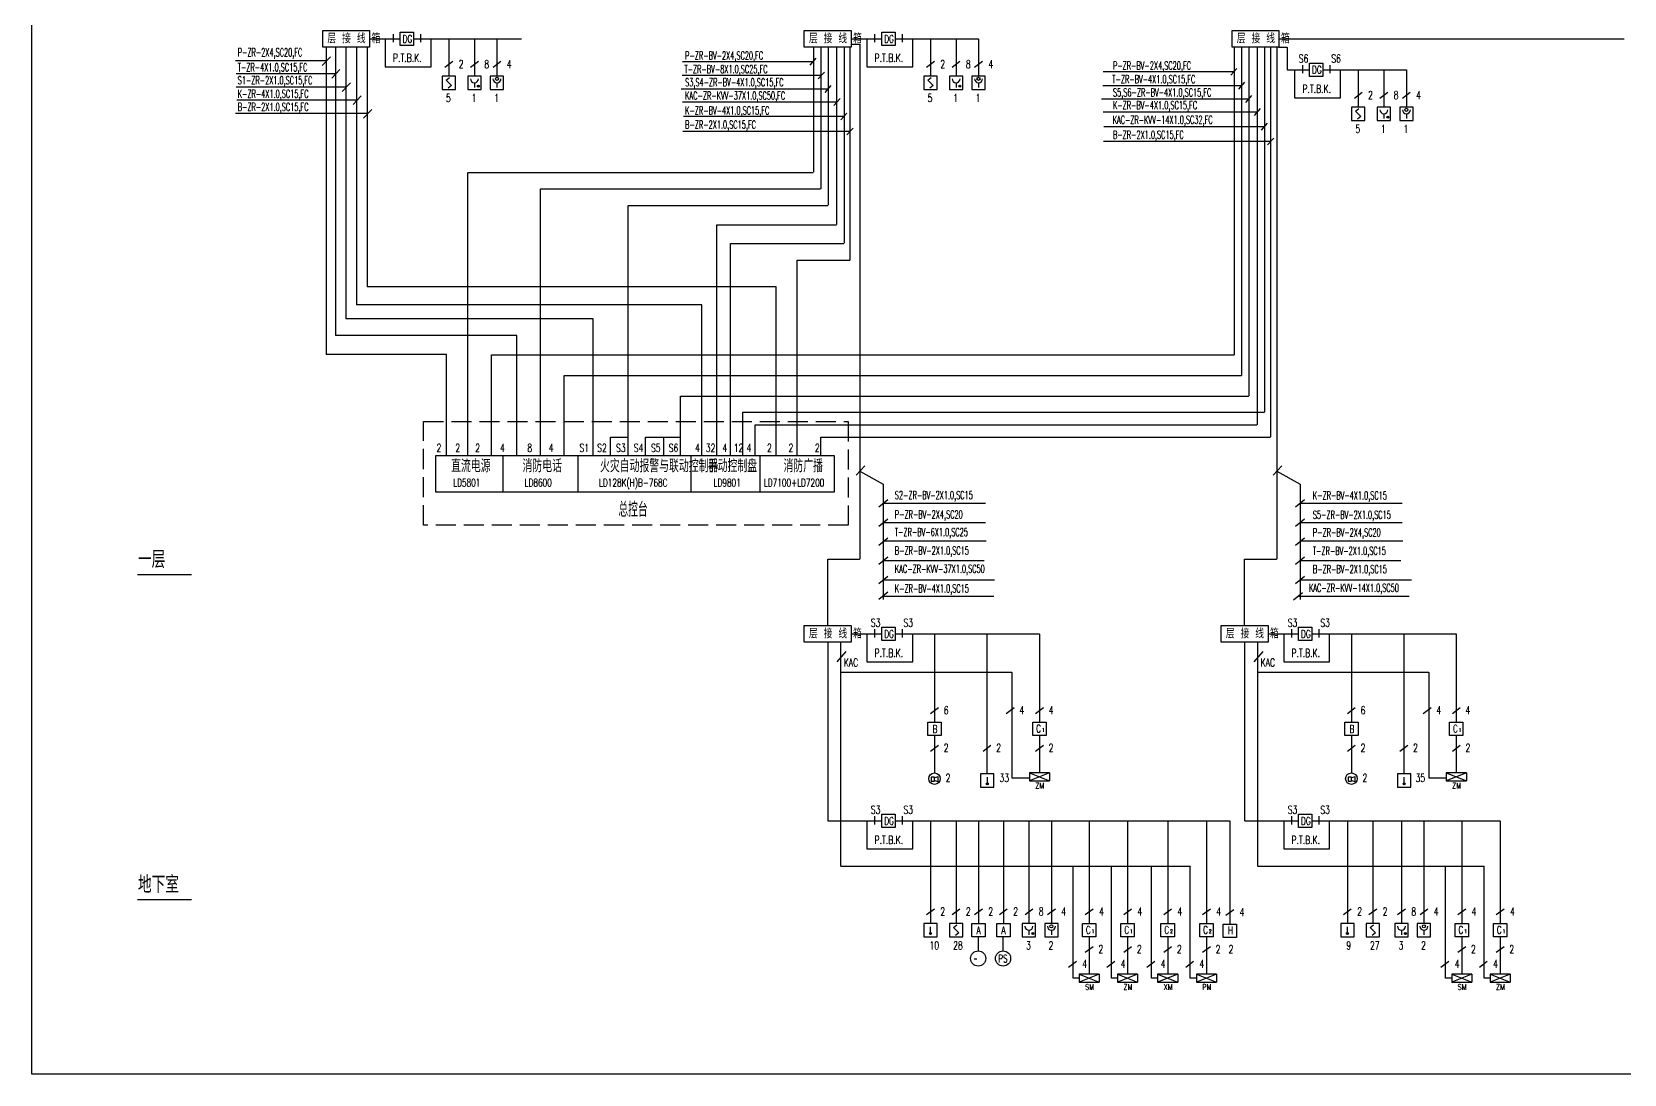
# Model space of a CAD drawing. Extents: x -170759 to 304867, y -311201 to 112352.
# Drawn here: x 39237 to 98913, y -194035 to -154997 of the extents above; entities that cross this region are included whole.
import ezdxf

# ---------------------------------------------------------------- set-up
doc = ezdxf.new("R2010")
doc.units = 0
doc.linetypes.add('DASH', pattern=[0.35, 0.25, -0.1])
doc.layers.get('0').update_dxf_attribs({"linetype": 'CONTINUOUS'})
for name, color, linetype in [('DL', 7, 'CONTINUOUS'), ('EQUIP', 3, 'CONTINUOUS'), ('WZ', 3, 'CONTINUOUS'), ('图层1', 1, 'CONTINUOUS')]:
    doc.layers.add(name, color=color, linetype=linetype)
doc.styles.add('HZFS', font='txt.shx', dxfattribs={"width": 0.8, "bigfont": 'msi_fsx.shx'})
doc.styles.add('HZS', font='txt', dxfattribs={"width": 0.7, "bigfont": 'HZS'})
doc.styles.add('HZST', font='txt.shx', dxfattribs={"bigfont": 'hztxt.shx'})

# ---------------------------------------------------------------- blocks, each defined once
blk = doc.blocks.new('A$C2BB70F8A')
at = {"layer": 'EQUIP', "color": 3}
blk.add_lwpolyline([(0, 630), (1758, 630), (1758, 0), (0, 0)], close=True, dxfattribs=at)
at = {"layer": 'EQUIP', "color": 3, "style": 'HZFS', "width": 0.7}
blk.add_text('层 接 线 箱', height=360, dxfattribs=at).set_placement((177, 146))
blk = doc.blocks.new('_LINKPT1')
blk.add_line((0, 0), (0, 0))
blk = doc.blocks.new('M_I14YDH')
for p, q in [((0.5, 0.5), (-0.5, 0.5)), ((-0.5, 0.5), (-0.5, -0.5)), ((-0.2, 0.2), (0.05, 0.4)), ((0, 0), (-0.2, 0.2)), ((0, 0), (0.2, -0.2)), ((0.5, -0.5), (0.5, 0.5)), ((-0.5, -0.5), (0.5, -0.5)), ((0.2, -0.2), (-0.05, -0.4))]:
    blk.add_line(p, q)
for p in [(-0.5, 0), (0, 0.5), (0.5, 0), (0, -0.5)]:
    blk.add_blockref('_LINKPT1', p)
at = {"width": 0.8, "flags": 9}
blk.add_attdef('A', (0, 0), '', height=0.00002, dxfattribs=at)
blk = doc.blocks.new('M_I17LNN')
for p, q in [((0.5, 0.5), (-0.5, 0.5)), ((-0.5, 0.5), (-0.5, -0.5)), ((0, 0), (0, -0.35)), ((0.5, -0.5), (0.5, 0.5)), ((-0.5, -0.5), (0.5, -0.5))]:
    blk.add_line(p, q)
blk.add_arc((0, 0.3), 0.3, 180, 0)
for p in [(-0.5, 0), (0, 0.5), (0.5, 0), (0, -0.5)]:
    blk.add_blockref('_LINKPT1', p)
at = {"width": 0.8, "flags": 9}
blk.add_attdef('A', (0, 0), '', height=0.00002, dxfattribs=at)
blk = doc.blocks.new('A$C42C709AE')
at = {"layer": 'EQUIP', "color": 3}
blk.add_circle((247, 395), 58.2, dxfattribs=at)
at = {"layer": 'EQUIP', "xscale": 500, "yscale": 500, "zscale": 500}
blk.add_blockref('M_I17LNN', (250, 250), dxfattribs=at)
blk = doc.blocks.new('A$C040471D3')
at = {"layer": 'EQUIP'}
blk.add_circle((396, 125), 37.5, dxfattribs=at)
for points in [[(363, 144), (428, 144), (358, 125), (433, 125)], [(363, 106), (428, 106), (358, 125), (433, 125)], [(377, 157), (414, 157), (363, 144), (428, 144)], [(377, 92), (414, 92), (363, 106), (428, 106)], [(396, 162), (396, 162), (377, 157), (414, 157)], [(396, 87), (396, 87), (377, 92), (414, 92)]]:
    blk.add_solid(points, dxfattribs=at)
at = {"layer": 'EQUIP', "xscale": 500, "yscale": 500, "zscale": 500}
blk.add_blockref('M_I17LNN', (250, 250), dxfattribs=at)
blk = doc.blocks.new('A$C4AB07BD7')
at = {"layer": 'EQUIP', "color": 3}
blk.add_lwpolyline([(500, 0), (0, 0), (0, 500), (500, 500)], close=True, dxfattribs=at)
at = {"layer": 'EQUIP', "color": 3, "style": 'HZFS', "width": 0.7}
blk.add_text('DG', height=288, dxfattribs=at).set_placement((94, 102))
blk = doc.blocks.new('A$C741E2387')
at = {"layer": 'EQUIP', "color": 3}
blk.add_lwpolyline([(500, 0), (0, 0), (0, 500), (500, 500)], close=True, dxfattribs=at)
at = {"layer": 'EQUIP', "color": 3, "style": 'HZFS', "width": 0.7}
blk.add_text('B', height=288, dxfattribs=at).set_placement((176, 106))
blk = doc.blocks.new('A$C07C70B92')
at = {"layer": 'EQUIP'}
for p, q in [((90, 278), (90, 128)), ((215, 278), (90, 278)), ((90, 128), (215, 128)), ((215, 253), (340, 303)), ((215, 128), (215, 278)), ((340, 103), (215, 153)), ((340, 303), (340, 103))]:
    blk.add_line(p, q, dxfattribs=at)
at = {"layer": 'EQUIP', "color": 3}
blk.add_circle((216, 216), 216, dxfattribs=at)
blk = doc.blocks.new('A$C1B1B46F6')
at = {"layer": '图层1', "color": 3}
for p, q in [((0, 500), (0, 0)), ((500, 500), (0, 500)), ((0, 0), (500, 0)), ((256, 160), (256, 381)), ((500, 0), (500, 500))]:
    blk.add_line(p, q, dxfattribs=at)
blk.add_circle((251, 125), 37.5, dxfattribs=at)
for points in [[(218, 144), (283, 144), (213, 125), (288, 125)], [(218, 106), (283, 106), (213, 125), (288, 125)], [(232, 157), (270, 157), (218, 144), (283, 144)], [(232, 92), (270, 92), (218, 106), (283, 106)], [(251, 162), (251, 162), (232, 157), (270, 157)], [(251, 87), (251, 87), (232, 92), (270, 92)]]:
    blk.add_solid(points, dxfattribs=at)
at = {"layer": '图层1', "color": 3, "xscale": 500, "yscale": 500, "zscale": 500}
for p in [(0, 250), (250, 500), (250, 0), (500, 250)]:
    blk.add_blockref('_LINKPT1', p, dxfattribs=at)
blk = doc.blocks.new('A$C784D13D5')
at = {"layer": 'EQUIP', "color": 3}
blk.add_lwpolyline([(500, 0), (0, 0), (0, 500), (500, 500)], close=True, dxfattribs=at)
at = {"layer": 'EQUIP', "color": 3, "style": 'HZFS', "width": 0.7}
for s, height, p in [('C', 288, (125, 118)), ('1', 144, (339, 135))]:
    blk.add_text(s, height=height, dxfattribs=at).set_placement(p)
blk = doc.blocks.new('M_I6TMG')
for p, q in [((0.75, 0.6), (-0.75, 0.6)), ((-0.75, 0.6), (0.75, 0)), ((0.75, 0.6), (-0.75, 0)), ((-0.75, 0.6), (-0.75, 0)), ((-0.75, 0), (0.75, 0)), ((0.75, 0.6), (0.75, 0))]:
    blk.add_line(p, q)
at = {"xscale": 0.002, "yscale": 0.002, "zscale": 0.002}
for p in [(-0.75, 0.3), (0, 0.6), (0, 0), (0.75, 0.3)]:
    blk.add_blockref('_LINKPT1', p, dxfattribs=at)
at = {"width": 0.8, "flags": 9}
blk.add_attdef('A', (0, 0), '', height=0.00002, dxfattribs=at)

msp = doc.modelspace()

# ---------------------------------------------------------------- linework, layer by layer
msp.add_lwpolyline([(39236.74525, -124480.28233), (137744.13716, -124480.28233), (137744.13716, -194034.70664), (39236.74525, -194034.70664)], close=True)
at = {"layer": 'EQUIP', "color": 3}
for points in [[(74966.78063, -188893.38384), (74466.78063, -188893.38384), (74466.78063, -188393.38384), (74966.78063, -188393.38384)], [(75897.71853, -188893.38384), (75397.71853, -188893.38384), (75397.71853, -188393.38384), (75897.71853, -188393.38384)], [(82054.77914, -188893.38384), (81554.77914, -188893.38384), (81554.77914, -188393.38384), (82054.77914, -188393.38384)], [(83508.40438, -188893.38384), (83008.40438, -188893.38384), (83008.40438, -188393.38384), (83508.40438, -188393.38384)], [(84382.78653, -188915.22644), (83882.78653, -188915.22644), (83882.78653, -188415.22644), (84382.78653, -188415.22644)]]:
    msp.add_lwpolyline(points, close=True, dxfattribs=at)
for centre in [(74703.9582, -189701.85729), (75635.21807, -189701.85729)]:
    msp.add_circle(centre, 284.14105, dxfattribs=at)
at = {"layer": '图层1', "color": 0}
for p, q in [((52785.78375, -155388.15348), (52785.78375, -155082.81263)), ((53814.56543, -155388.15348), (53814.56543, -155082.81263)), ((70833.57383, -155388.15348), (70833.57383, -155082.81263)), ((71862.35552, -155388.15348), (71862.35552, -155082.81263)), ((50274.08188, -156082.59809), (46871.87382, -156082.59809)), ((50120.43377, -156258.05953), (50427.72998, -155929.06946)), ((54719.91808, -156320.65777), (55015.0488, -156099.48084)), ((55677.68163, -156320.65777), (55972.81236, -156099.48084)), ((56521.42518, -156320.65777), (56816.5559, -156099.48084)), ((68514.13835, -156119.06331), (63619.41244, -156119.06331)), ((68406.83014, -156244.26953), (68636.5712, -155986.01189)), ((72767.70817, -156320.65777), (73062.83889, -156099.48084)), ((73725.47172, -156320.65777), (74020.60244, -156099.48084)), ((74569.21527, -156320.65777), (74864.34599, -156099.48084)), ((86867.28651, -156547.67465), (86867.28651, -156242.33381)), ((87896.06819, -156547.67465), (87896.06819, -156242.33381)), ((50625.27786, -156565.11679), (46893.82349, -156565.11679)), ((50475.1381, -156735.76787), (50782.43432, -156406.7778)), ((50868.39725, -157228.88609), (51175.69347, -156899.89603)), ((68815.67307, -156635.57836), (63610.9889, -156635.57836)), ((68708.36485, -156760.78458), (68938.10592, -156502.52693)), ((84277.15974, -156497.18504), (79382.43383, -156497.18504)), ((84169.85153, -156622.39127), (84399.59259, -156364.13362)), ((84471.38624, -157138.90631), (84701.1273, -156880.64867)), ((50998.42308, -157069.56829), (46893.82349, -157069.56829)), ((51277.07833, -157722.00431), (51584.37455, -157393.01425)), ((69074.13176, -157137.7461), (63567.91245, -157137.7461)), ((68966.82355, -157262.95232), (69196.56461, -157004.69468)), ((69297.0759, -157750.77227), (69526.81696, -157492.51462)), ((84837.15315, -157515.86783), (79330.93384, -157515.86783)), ((84578.69446, -157013.70009), (79374.01029, -157013.70009)), ((84729.84494, -157641.07406), (84959.586, -157382.81641)), ((88801.42084, -157480.17895), (89096.55156, -157259.00201)), ((89759.18439, -157480.17895), (90054.31512, -157259.00201)), ((90602.92794, -157480.17895), (90898.05867, -157259.00201)), ((51810.56339, -158056.53823), (46871.87382, -158056.53823)), ((51415.46807, -157552.08698), (46915.77316, -157552.08698)), ((51670.33791, -158230.53242), (51977.63413, -157901.54236)), ((69404.38411, -157625.56605), (63625.34772, -157625.56605)), ((69555.53459, -158295.98267), (69785.27565, -158037.72502)), ((85167.4055, -158003.68778), (79388.36911, -158003.68778)), ((85060.09728, -158128.894), (85289.83834, -157870.63636)), ((69892.58387, -158730.33464), (63639.70653, -158730.33464)), ((69662.8428, -158170.77644), (63654.06535, -158170.77644)), ((69785.27565, -158855.54086), (70015.01671, -158597.28321)), ((85425.86419, -158548.89818), (79417.08674, -158548.89818)), ((85318.55598, -158674.1044), (85548.29704, -158415.84675)), ((85655.60525, -159108.45637), (79402.72792, -159108.45637)), ((85548.29704, -159233.6626), (85778.0381, -158975.40495)), ((70133.59791, -171602.70542), (70454.99355, -171250.97422)), ((85756.78312, -171602.70542), (86078.17876, -171250.97422)), ((70271.29381, -171454.25799), (71148.27198, -171942.66598)), ((85894.47902, -171454.25799), (86771.45718, -171942.66598)), ((71148.27198, -171942.66598), (71148.27198, -176251.12278)), ((86771.45718, -171942.66598), (86771.45718, -176251.12278)), ((70975.34859, -172782.17847), (71312.0486, -172506.91062)), ((71148.27198, -172648.57147), (74972.87039, -172648.57147)), ((86598.53379, -172782.17847), (86935.23381, -172506.91062)), ((86771.45718, -172648.57147), (90596.0556, -172648.57147)), ((70975.34859, -173516.22596), (71312.0486, -173240.95812)), ((71148.27198, -173378.81816), (74972.87039, -173378.81816)), ((86598.53379, -173516.22596), (86935.23381, -173240.95812)), ((86771.45718, -173378.81816), (90596.0556, -173378.81816)), ((70975.34859, -174219.68812), (71312.0486, -173944.42027)), ((71148.27198, -174060.38196), (74997.2308, -174060.38196)), ((86598.53379, -174219.68812), (86935.23381, -173944.42027)), ((86771.45718, -174060.38196), (90620.41601, -174060.38196)), ((70975.34859, -174938.44294), (71312.0486, -174663.1751)), ((71148.27198, -174790.6289), (74924.14914, -174790.6289)), ((86598.53379, -174938.44294), (86935.23381, -174663.1751)), ((86771.45718, -174790.6289), (90547.33435, -174790.6289)), ((70975.34859, -175657.19777), (71312.0486, -175381.92993)), ((86598.53379, -175657.19777), (86935.23381, -175381.92993)), ((70975.34859, -176242.47668), (71312.0486, -175967.20884)), ((71148.27198, -175520.87584), (75313.91741, -175520.87584)), ((86521.91482, -176269.67233), (86858.61484, -175994.40449)), ((86771.45718, -175520.87584), (90937.10261, -175520.87584)), ((71172.63239, -176129.41504), (75289.557, -176129.41504)), ((86694.83821, -176133.3504), (90860.48364, -176133.3504)), ((70833.57383, -177678.26483), (70833.57383, -177372.92398)), ((71862.35552, -177678.26483), (71862.35552, -177372.92398)), ((86456.75904, -177678.26483), (86456.75904, -177372.92398)), ((87485.54072, -177678.26483), (87485.54072, -177372.92398)), ((69421.53871, -178588.30358), (69754.51613, -178203.05032)), ((85044.72391, -178588.30358), (85377.70134, -178203.05032)), ((72919.61202, -180522.36983), (73214.74274, -180301.19289)), ((75756.50174, -180522.36983), (76051.63246, -180301.19289)), ((76852.31215, -180522.36983), (77147.44287, -180301.19289)), ((88542.79723, -180522.36983), (88837.92795, -180301.19289)), ((91379.68695, -180522.36983), (91674.81767, -180301.19289)), ((92475.49736, -180522.36983), (92770.62808, -180301.19289)), ((72919.61202, -181931.81056), (73214.74274, -181710.63363)), ((74885.96187, -181931.81056), (75181.0926, -181710.63363)), ((76852.31215, -181931.81056), (77147.44287, -181710.63363)), ((88542.79723, -181931.81056), (88837.92795, -181710.63363)), ((90509.14708, -181931.81056), (90804.2778, -181710.63363)), ((92475.49736, -181931.81056), (92770.62808, -181710.63363)), ((70833.57383, -184681.99969), (70833.57383, -184376.65885)), ((71862.35552, -184681.99969), (71862.35552, -184376.65885)), ((86456.75904, -184681.99969), (86456.75904, -184376.65885)), ((87485.54072, -184681.99969), (87485.54072, -184376.65885)), ((72767.70817, -188061.61916), (73062.83889, -187840.44222)), ((73725.47172, -188061.61916), (74020.60244, -187840.44222)), ((74569.21527, -188061.61916), (74864.34599, -187840.44222)), ((75500.15317, -188061.61916), (75795.28389, -187840.44222)), ((76457.91672, -188061.61916), (76753.04745, -187840.44222)), ((77301.66027, -188061.61916), (77596.791, -187840.44222)), ((78718.16014, -188061.61916), (79013.29086, -187840.44222)), ((80157.33293, -188061.61916), (80452.46365, -187840.44222)), ((81657.21378, -188061.61916), (81952.3445, -187840.44222)), ((83110.83902, -188061.61916), (83405.96974, -187840.44222)), ((83985.22117, -188083.46176), (84280.35189, -187862.28482)), ((88390.89337, -188061.61916), (88686.0241, -187840.44222)), ((89348.65693, -188061.61916), (89643.78765, -187840.44222)), ((90419.10983, -188061.61916), (90714.24056, -187840.44222)), ((91262.85338, -188061.61916), (91557.9841, -187840.44222)), ((92679.35325, -188061.61916), (92974.48397, -187840.44222)), ((94118.52604, -188061.61916), (94413.65676, -187840.44222)), ((78718.16014, -189471.05989), (79013.29086, -189249.88295)), ((80157.33293, -189471.05989), (80452.46365, -189249.88295)), ((81657.21378, -189471.05989), (81952.3445, -189249.88295)), ((83110.83902, -189471.05989), (83405.96974, -189249.88295)), ((92679.35325, -189471.05989), (92974.48397, -189249.88295)), ((94118.52604, -189471.05989), (94413.65676, -189249.88295)), ((78087.13846, -190024.86436), (78382.26919, -189803.68742)), ((79526.31125, -190024.86436), (79821.44198, -189803.68742)), ((81026.1921, -190024.86436), (81321.32283, -189803.68742)), ((82479.81734, -190024.86436), (82774.94807, -189803.68742)), ((92048.33157, -190024.86436), (92343.4623, -189803.68742)), ((93487.50436, -190024.86436), (93782.63509, -189803.68742))]:
    msp.add_line(p, q, dxfattribs=at)
at = {"layer": '图层1', "color": 1}
for p, q in [((50273.30328, -155572.2412), (50273.30328, -158403.49873)), ((50620.63058, -155572.2412), (50620.63058, -166353.34065)), ((51004.51851, -155572.2412), (51004.51851, -165732.21851)), ((51406.68718, -155572.2412), (51406.68718, -165206.65369)), ((51808.85542, -155572.2412), (51808.85542, -164537.75313)), ((51893.68022, -155254.19639), (53028.69582, -155254.19639)), ((52482.44779, -155254.19639), (52482.44779, -156304.17747)), ((53541.33357, -155254.19639), (57593.95109, -155254.19639)), ((54203.87473, -156304.17747), (54203.87473, -155254.19639)), ((54867.48344, -155254.19639), (54867.48344, -156652.42245)), ((55825.247, -155254.19639), (55825.247, -156652.42245)), ((56668.99054, -155254.19639), (56668.99054, -156652.42245)), ((68529.05641, -155572.2412), (68529.05641, -160256.4994)), ((68806.33975, -155572.2412), (68806.33975, -160871.83014)), ((69084.34632, -155572.2412), (69084.34632, -161487.16063)), ((69398.91267, -155572.2412), (69398.91267, -162213.76784)), ((69676.30377, -155572.2412), (69676.30377, -162912.86643)), ((69898.23803, -155572.2412), (69898.23803, -163542.05482)), ((69940.57976, -155452.57164), (70270.42279, -155452.57164)), ((69941.4703, -155254.19639), (71076.4859, -155254.19639)), ((70270.42279, -155452.57164), (70270.42279, -174732.07362)), ((70530.23787, -155254.19639), (70530.23787, -156304.17747)), ((71589.12366, -155254.19639), (74706.78063, -155254.19639)), ((72251.66482, -156304.17747), (72251.66482, -155254.19639)), ((72915.27353, -155254.19639), (72915.27353, -156652.42245)), ((73873.03708, -155254.19639), (73873.03708, -156652.42245)), ((74706.78063, -155254.19639), (74716.78063, -155264.19639)), ((74716.78063, -155264.19639), (74716.78063, -156652.42245)), ((84292.0778, -155572.2412), (84292.0778, -167088.18137)), ((84569.36114, -155572.2412), (84569.36114, -167861.39761)), ((84847.36771, -155572.2412), (84847.36771, -168634.6141)), ((85161.93405, -155572.2412), (85161.93405, -169705.2213)), ((85439.32516, -155572.2412), (85439.32516, -169229.39577)), ((85661.25942, -155572.2412), (85661.25942, -170168.42994)), ((85893.608, -155568.74792), (85893.608, -174732.07362)), ((85975.18298, -155254.19639), (98909.93886, -155254.19639)), ((85975.18298, -155569.23455), (86281.80374, -155569.23455)), ((86281.80374, -155569.23455), (86281.80374, -156403.71757)), ((52482.44779, -156304.17747), (54203.87473, -156304.17747)), ((70530.23787, -156304.17747), (72251.66482, -156304.17747)), ((86291.80374, -156413.71757), (86281.80374, -156403.71757)), ((86291.80374, -156413.71757), (87110.19858, -156413.71757)), ((86563.95055, -156413.71757), (86563.95055, -157463.69865)), ((87622.83633, -156413.71757), (90740.4933, -156413.71757)), ((88285.37749, -157463.69865), (88285.37749, -156413.71757)), ((88948.9862, -156413.71757), (88948.9862, -157811.94363)), ((89906.74976, -156413.71757), (89906.74976, -157811.94363)), ((90740.4933, -156413.71757), (90750.4933, -156423.71757)), ((90750.4933, -156423.71757), (90750.4933, -157811.94363)), ((86563.95055, -157463.69865), (88285.37749, -157463.69865)), ((50273.30328, -158403.49873), (50273.30328, -167070.01988)), ((55580.65222, -160276.4994), (55590.65222, -160266.4994)), ((55580.65222, -170178.42994), (55580.65222, -160276.4994)), ((55590.65222, -160266.4994), (68519.05641, -160266.4994)), ((58301.76163, -160891.83014), (58311.76163, -160881.83014)), ((58301.76163, -170178.42994), (58301.76163, -160891.83014)), ((58311.76163, -160881.83014), (68796.33975, -160881.83014)), ((61587.24893, -161507.16063), (61597.24893, -161497.16063)), ((61587.24893, -170178.42994), (61587.24893, -161507.16063)), ((61597.24893, -161497.16063), (69074.34632, -161497.16063)), ((64913.04843, -170178.42994), (64913.04843, -162223.76784)), ((64913.04843, -162223.76784), (69388.91267, -162223.76784)), ((65416.95803, -170178.42994), (65416.95803, -162922.86643)), ((65416.95803, -162922.86643), (69666.30377, -162922.86643)), ((67916.34742, -170178.42994), (67916.34742, -163552.05482)), ((67916.34742, -163552.05482), (69888.23803, -163552.05482)), ((69888.23803, -163552.05482), (69898.23803, -163542.05482)), ((51808.85542, -164537.75313), (51818.85542, -164547.75313)), ((67130.24823, -164547.75313), (51818.85542, -164547.75313)), ((67130.24823, -170178.42994), (67130.24823, -164547.75313)), ((51416.68718, -165216.65369), (51406.68718, -165206.65369)), ((64348.67053, -165216.65369), (51416.68718, -165216.65369)), ((64348.67053, -170178.42994), (64348.67053, -165216.65369)), ((51004.51851, -165732.21851), (51014.51851, -165742.21851)), ((60277.08532, -165742.21851), (51014.51851, -165742.21851)), ((60277.08532, -170178.42994), (60277.08532, -165742.21851)), ((50620.63058, -166353.34065), (50630.63058, -166363.34065)), ((57414.88154, -166363.34065), (50630.63058, -166363.34065)), ((57414.88154, -170178.42994), (57414.88154, -166363.34065)), ((50273.30328, -167070.01988), (50283.30328, -167080.01988)), ((54774.39779, -167080.01988), (50283.30328, -167080.01988)), ((54774.39779, -170178.42994), (54774.39779, -167080.01988)), ((84282.0778, -167098.18137), (84292.0778, -167088.18137)), ((56467.53231, -170178.42994), (56467.53231, -167098.18137)), ((56467.53231, -167098.18137), (84282.0778, -167098.18137)), ((59188.64172, -170178.42994), (59188.64172, -167871.39761)), ((59188.64172, -167871.39761), (84559.36114, -167871.39761)), ((84559.36114, -167871.39761), (84569.36114, -167861.39761)), ((63542.4161, -170178.42994), (63542.4161, -168644.6141)), ((63542.4161, -168644.6141), (84837.36771, -168644.6141)), ((84837.36771, -168644.6141), (84847.36771, -168634.6141)), ((65880.55417, -170178.42994), (65880.55417, -169239.39577)), ((65880.55417, -169239.39577), (85429.32516, -169239.39577)), ((85429.32516, -169239.39577), (85439.32516, -169229.39577)), ((66344.14989, -170178.42994), (66344.14989, -169715.2213)), ((66344.14989, -169715.2213), (85151.93405, -169715.2213)), ((85151.93405, -169715.2213), (85161.93405, -169705.2213)), ((54774.39779, -170863.21344), (54774.39779, -170178.42994)), ((55580.65222, -170863.21344), (55580.65222, -170178.42994)), ((56467.53231, -170863.21344), (56467.53231, -170178.42994)), ((57414.88154, -170863.21344), (57414.88154, -170178.42994)), ((58301.76163, -170863.21344), (58301.76163, -170178.42994)), ((59188.64172, -170863.21344), (59188.64172, -170178.42994)), ((60277.08532, -170863.21344), (60277.08532, -170178.42994)), ((60922.08844, -170863.21344), (60922.08844, -170178.42994)), ((60922.08844, -170178.42994), (61587.24893, -170178.42994)), ((61587.24893, -170863.21344), (61587.24893, -170178.42994)), ((62232.25248, -170863.21344), (62232.25248, -170178.42994)), ((62232.25248, -170178.42994), (63542.4161, -170178.42994)), ((62917.56822, -170863.21344), (62917.56822, -170178.42994)), ((63542.4161, -170863.21344), (63542.4161, -170178.42994)), ((64348.67053, -170863.21344), (64348.67053, -170178.42994)), ((64913.04843, -170863.21344), (64913.04843, -170178.42994)), ((65416.95803, -170863.21344), (65416.95803, -170178.42994)), ((65880.55417, -170863.21344), (65880.55417, -170178.42994)), ((66344.14989, -170863.21344), (66344.14989, -170178.42994)), ((67130.24823, -170863.21344), (67130.24823, -170178.42994)), ((67916.34742, -170863.21344), (67916.34742, -170178.42994)), ((68803.22751, -170863.21344), (68803.22751, -170178.42994)), ((68803.22751, -170178.42994), (85651.25942, -170178.42994)), ((85661.25942, -170168.42994), (85651.25942, -170178.42994)), ((56904.41657, -172237.00547), (56904.41657, -170869.32136)), ((59713.00263, -172237.00547), (59713.00263, -170869.32136)), ((63946.99002, -172237.00547), (63946.99002, -170869.32136)), ((66531.17835, -172237.00547), (66531.17835, -170869.32136)), ((69062.70955, -174752.07362), (69072.70955, -174742.07362)), ((69062.70955, -177229.26959), (69062.70955, -174752.07362)), ((69072.70955, -174742.07362), (70260.42279, -174742.07362)), ((70260.42279, -174742.07362), (70270.42279, -174732.07362)), ((84685.89476, -174752.07362), (84695.89476, -174742.07362)), ((84685.89476, -177229.26959), (84685.89476, -174752.07362)), ((84695.89476, -174742.07362), (85883.608, -174742.07362)), ((85883.608, -174742.07362), (85893.608, -174732.07362)), ((43192.4045, -175319.07132), (45217.31717, -175319.07132)), ((69941.4703, -177544.30775), (71076.4859, -177544.30775)), ((70530.23787, -177544.30775), (70530.23787, -178594.28882)), ((71589.12366, -177544.30775), (76989.87751, -177544.30775)), ((72251.66482, -178594.28882), (72251.66482, -177544.30775)), ((73067.17738, -177544.30775), (73067.17738, -180854.13451)), ((75043.78235, -182788.68174), (75043.78235, -177544.30775)), ((76989.87751, -177544.30775), (76999.87751, -177554.30775)), ((76999.87751, -177554.30775), (76999.87751, -180854.13451)), ((85564.65551, -177544.30775), (86699.67111, -177544.30775)), ((86153.42308, -177544.30775), (86153.42308, -178594.28882)), ((87212.30886, -177544.30775), (92613.06272, -177544.30775)), ((87874.85002, -178594.28882), (87874.85002, -177544.30775)), ((88690.36259, -177544.30775), (88690.36259, -180854.13451)), ((90666.96756, -182788.68174), (90666.96756, -177544.30775)), ((92613.06272, -177544.30775), (92623.06272, -177554.30775)), ((92623.06272, -177554.30775), (92623.06272, -180854.13451)), ((69062.70955, -177859.3459), (69062.70955, -184538.04261)), ((69548.47955, -177867.51801), (69548.47955, -186236.28418)), ((84685.89476, -177859.3459), (84685.89476, -184538.04261)), ((85171.66476, -177867.51801), (85171.66476, -186236.28418)), ((69548.47955, -178979.26473), (75953.3821, -178979.26473)), ((70530.23787, -178594.28882), (72251.66482, -178594.28882)), ((75953.3821, -178979.26473), (75963.3821, -178989.26473)), ((75963.3821, -178989.26473), (75963.3821, -182931.67237)), ((85171.66476, -178979.26473), (91576.56731, -178979.26473)), ((86153.42308, -178594.28882), (87874.85002, -178594.28882)), ((91576.56731, -178979.26473), (91586.56731, -178989.26473)), ((91586.56731, -178989.26473), (91586.56731, -182931.67237)), ((73067.17738, -181354.13451), (73067.17738, -182752.36057)), ((76999.87751, -181354.13451), (76999.87751, -182752.36057)), ((88690.36259, -181354.13451), (88690.36259, -182752.36057)), ((92623.06272, -181354.13451), (92623.06272, -182752.36057)), ((73067.17738, -181821.22209), (73067.17738, -182763.58908)), ((76999.87751, -181821.22209), (76999.87751, -182763.58908)), ((88690.36259, -181821.22209), (88690.36259, -182763.58908)), ((92623.06272, -181821.22209), (92623.06272, -182763.58908)), ((75963.3821, -182931.67237), (76620.86869, -182931.67237)), ((91586.56731, -182931.67237), (92244.0539, -182931.67237)), ((69062.70955, -184538.04261), (69072.70955, -184548.04261)), ((69072.70955, -184548.04261), (71076.4859, -184548.04261)), ((70530.23787, -184548.04261), (70530.23787, -185598.02369)), ((71589.12366, -184548.04261), (84122.78653, -184548.04261)), ((72251.66482, -185598.02369), (72251.66482, -184548.04261)), ((72915.27353, -184548.04261), (72915.27353, -188393.38384)), ((73873.03708, -184548.04261), (73873.03708, -188393.38384)), ((74716.78063, -184548.04261), (74716.78063, -188393.38384)), ((75647.71853, -184548.04261), (75647.71853, -188393.38384)), ((76605.48209, -184548.04261), (76605.48209, -188393.38384)), ((77449.22563, -184548.04261), (77449.22563, -188393.38384)), ((78865.7255, -184548.04261), (78865.7255, -188393.38384)), ((80304.89829, -184548.04261), (80304.89829, -188393.38384)), ((81804.77914, -184548.04261), (81804.77914, -188393.38384)), ((81920.43536, -184548.04261), (81930.43536, -184558.04261)), ((83258.40438, -184548.04261), (83258.40438, -188393.38384)), ((84122.78653, -184548.04261), (84132.78653, -184558.04261)), ((84132.78653, -184558.04261), (84132.78653, -188415.22644)), ((84685.89476, -184538.04261), (84695.89476, -184548.04261)), ((84695.89476, -184548.04261), (86699.67111, -184548.04261)), ((86153.42308, -184548.04261), (86153.42308, -185598.02369)), ((87212.30886, -184548.04261), (94256.0914, -184548.04261)), ((87874.85002, -185598.02369), (87874.85002, -184548.04261)), ((88538.45873, -184548.04261), (88538.45873, -188393.38384)), ((89496.22229, -184548.04261), (89496.22229, -188393.38384)), ((90566.67519, -184548.04261), (90566.67519, -188393.38384)), ((91410.41874, -184548.04261), (91410.41874, -188393.38384)), ((92826.91861, -184548.04261), (92826.91861, -188393.38384)), ((94256.0914, -184548.04261), (94266.0914, -184558.04261)), ((94266.0914, -184558.04261), (94266.0914, -188393.38384)), ((70530.23787, -185598.02369), (72251.66482, -185598.02369)), ((86153.42308, -185598.02369), (87874.85002, -185598.02369)), ((69548.47955, -186236.28418), (69558.47955, -186246.28418)), ((69558.47955, -186246.28418), (82643.21817, -186246.28418)), ((78260.53929, -190441.60989), (78260.53929, -186256.28418)), ((79699.71207, -190441.60989), (79699.71207, -186256.28418)), ((81199.59292, -190441.60989), (81199.59292, -186256.28418)), ((82643.21817, -186246.28418), (82653.21817, -186256.28418)), ((82653.21817, -190441.60989), (82653.21817, -186256.28418)), ((85171.66476, -186236.28418), (85181.66476, -186246.28418)), ((85181.66476, -186246.28418), (93650.90518, -186246.28418)), ((92221.73239, -190441.60989), (92221.73239, -186256.28418)), ((93650.90518, -186246.28418), (93660.90518, -186256.28418)), ((93660.90518, -190441.60989), (93660.90518, -186256.28418)), ((43192.4045, -187493.55007), (45217.31717, -187493.55007)), ((74713.27107, -189413.39121), (74713.27107, -188892.29081)), ((75644.53094, -189413.39121), (75644.53094, -188892.29081)), ((78865.7255, -188893.38384), (78865.7255, -190291.60989)), ((80304.89829, -188893.38384), (80304.89829, -190291.60989)), ((81804.77914, -188893.38384), (81804.77914, -190291.60989)), ((83258.40438, -188893.38384), (83258.40438, -190291.60989)), ((92826.91861, -188893.38384), (92826.91861, -190291.60989)), ((94266.0914, -188893.38384), (94266.0914, -190291.60989)), ((78865.7255, -189360.47142), (78865.7255, -190302.8384)), ((80304.89829, -189360.47142), (80304.89829, -190302.8384)), ((81804.77914, -189360.47142), (81804.77914, -190302.8384)), ((83258.40438, -189360.47142), (83258.40438, -190302.8384)), ((92826.91861, -189360.47142), (92826.91861, -190302.8384)), ((94266.0914, -189360.47142), (94266.0914, -190302.8384)), ((78490.7255, -190441.60989), (78260.53929, -190441.60989)), ((79929.89829, -190441.60989), (79699.71207, -190441.60989)), ((81429.77914, -190441.60989), (81199.59292, -190441.60989)), ((82883.40438, -190441.60989), (82653.21817, -190441.60989)), ((92451.91861, -190441.60989), (92221.73239, -190441.60989)), ((93891.0914, -190441.60989), (93660.90518, -190441.60989))]:
    msp.add_line(p, q, dxfattribs=at)
at = {"layer": '图层1', "color": 3}
msp.add_line((74554.95651, -189720.46804), (74648.08267, -189720.46804), dxfattribs=at)
at = {"layer": '图层1', "color": 3, "linetype": 'DASH', "ltscale": 3000}
msp.add_lwpolyline([(69829.41439, -173470.17457), (53917.70592, -173470.17457), (53917.70592, -169585.41293), (69829.41439, -169585.41293)], close=True, dxfattribs=at)
at = {"layer": '图层1', "color": 1}
msp.add_lwpolyline([(54372.73591, -170869.32136), (69302.23256, -170869.32136), (69302.23256, -172237.00547), (54372.73591, -172237.00547)], close=True, dxfattribs=at)
at = {"layer": '图层1', "color": 3}
msp.add_lwpolyline([(74648.08267, -189720.46804, 0, 0, 0), (74731.89596, -189720.46804, 100, 0, 0), (74918.14827, -189720.46804, 0, 0, 0)], format="xyseb", dxfattribs=at)

# ---------------------------------------------------------------- block references
at = {"layer": 'EQUIP'}
for name, p in [('A$C2BB70F8A', (50136.15871, -155569.23454)), ('A$C4AB07BD7', (53039.09107, -155504.19639)), ('A$C2BB70F8A', (68183.9488, -155569.23454)), ('A$C4AB07BD7', (71086.88116, -155504.19639)), ('A$C2BB70F8A', (84217.66147, -155569.23454)), ('A$C4AB07BD7', (87120.59383, -156663.71757)), ('A$C040471D3', (55575.24699, -157152.42245)), ('A$C42C709AE', (56418.99053, -157152.42245)), ('A$C040471D3', (73623.03708, -157152.42245)), ('A$C42C709AE', (74466.78062, -157152.42245)), ('A$C040471D3', (89656.74975, -158311.94363)), ('A$C42C709AE', (90500.4933, -158311.94363)), ('A$C2BB70F8A', (68183.9488, -177859.3459)), ('A$C2BB70F8A', (83807.134, -177859.3459)), ('A$C4AB07BD7', (71086.88116, -177794.30775)), ('A$C4AB07BD7', (86710.06636, -177794.30775)), ('A$C741E2387', (72817.17739, -181354.1345)), ('A$C784D13D5', (76749.87734, -181354.13421)), ('A$C741E2387', (88440.36259, -181354.1345)), ('A$C784D13D5', (92373.06254, -181354.13421)), ('A$C07C70B92', (72851.05467, -183184.60597)), ('A$C07C70B92', (88474.23988, -183184.60597)), ('A$C4AB07BD7', (71086.88116, -184798.04261)), ('A$C4AB07BD7', (86710.06636, -184798.04261)), ('A$C040471D3', (76355.48208, -188893.38383)), ('A$C42C709AE', (77199.22563, -188893.38384)), ('A$C784D13D5', (78615.72533, -188893.38354)), ('A$C784D13D5', (80054.89812, -188893.38354)), ('A$C040471D3', (90316.67519, -188893.38383)), ('A$C42C709AE', (91160.41873, -188893.38384)), ('A$C784D13D5', (92576.91844, -188893.38354)), ('A$C784D13D5', (94016.09123, -188893.38354))]:
    msp.add_blockref(name, p, dxfattribs=at)
at = {"layer": 'EQUIP', "xscale": 500, "yscale": 500, "zscale": 500}
for name, p in [('M_I14YDH', (54867.48344, -156902.42245)), ('M_I14YDH', (72915.27353, -156902.42245)), ('M_I14YDH', (88948.9862, -158061.94363)), ('M_I6TMG', (76999.87751, -183052.36057)), ('M_I6TMG', (92623.06272, -183052.36057)), ('M_I14YDH', (73873.03708, -188643.38384)), ('M_I14YDH', (89496.22229, -188643.38384)), ('M_I6TMG', (78865.7255, -190591.60989)), ('M_I6TMG', (80304.89829, -190591.60989)), ('M_I6TMG', (81804.77914, -190591.60989)), ('M_I6TMG', (83258.40438, -190591.60989)), ('M_I6TMG', (92826.91861, -190591.60989)), ('M_I6TMG', (94266.0914, -190591.60989))]:
    msp.add_blockref(name, p, dxfattribs=at)
at = {"layer": '图层1', "color": 3}
for p in [(74793.78215, -183288.68178), (90416.96736, -183288.68178), (72665.27333, -188893.38387), (88288.45853, -188893.38387)]:
    msp.add_blockref('A$C1B1B46F6', p, dxfattribs=at)

# ---------------------------------------------------------------- texts
at = {"color": 4, "style": 'HZST', "width": 0.8}
for s, p in [('一层', (43213.96165, -175075.97708)), ('地下室', (43213.96165, -187250.45583))]:
    msp.add_text(s, height=640, dxfattribs=at).set_placement(p)
at = {"layer": 'DL', "linetype": 'Continuous', "style": 'HZFS', "width": 0.7}
for s, height, p in [('P.T.B.K.', 300, (52772.20092, -156121.14101)), ('2', 300, (55235.6077, -156353.7584)), ('8', 300, (56193.37125, -156353.7584)), ('4', 300, (57037.1148, -156353.7584)), ('P.T.B.K.', 300, (70819.99101, -156121.14101)), ('2', 300, (73283.39778, -156353.7584)), ('8', 300, (74241.16134, -156353.7584)), ('4', 300, (75084.90488, -156353.7584)), ('S6', 300, (86716.06972, -156148.44991)), ('S6', 300, (87935.92299, -156148.44991)), ('5', 300, (54759.33754, -157622.82428)), ('1', 300, (55717.1011, -157622.82428)), ('1', 300, (56560.84464, -157622.82428)), ('5', 300, (72807.12763, -157622.82428)), ('1', 300, (73764.89118, -157622.82428)), ('1', 300, (74608.63473, -157622.82428)), ('P.T.B.K.', 300, (86853.70368, -157280.66219)), ('2', 300, (89317.11046, -157513.27958)), ('8', 300, (90274.87401, -157513.27958)), ('4', 300, (91118.61756, -157513.27958)), ('5', 300, (88840.8403, -158782.34546)), ('1', 300, (89798.60386, -158782.34546)), ('1', 300, (90642.3474, -158782.34546)), ('2', 300, (54403.7558, -170729.64924)), ('2', 300, (55108.63432, -170729.64924)), ('2', 300, (55853.79138, -170729.64924)), ('4', 300, (56780.20294, -170729.64924)), ('8', 300, (57807.31106, -170729.64924)), ('4', 300, (58612.88614, -170729.64924)), ('S1', 300, (59760.83074, -170729.64924)), ('S2', 300, (60425.43029, -170729.64924)), ('S3', 300, (61130.30881, -170729.64924)), ('S4', 300, (61794.90836, -170729.64924)), ('S5', 300, (62439.36843, -170729.64924)), ('S6', 300, (63103.96798, -170729.64924)), ('4', 300, (64090.79756, -170729.64924)), ('32', 300, (64493.5851, -170729.64924)), ('4', 300, (65117.90569, -170729.64924)), ('12', 300, (65540.83271, -170729.64924)), ('4', 300, (66024.17776, -170729.64924)), ('2', 300, (66789.4743, -170729.64924)), ('2', 300, (67595.04939, -170729.64924)), ('2', 300, (68581.87897, -170729.64924)), ('直流电源', 480, (54948.77479, -171491.96055)), ('消防电话', 480, (57626.10664, -171491.96055)), ('火灾自动报警与联动控制器', 480, (60530.32579, -171491.96055)), ('手动控制盘', 480, (64570.47672, -171491.96055)), ('消防广播', 480, (67407.05377, -171491.96055)), ('LD5801', 288, (55027.33676, -172025.39364)), ('LD8600', 288, (57704.66861, -172025.39364)), ('LD128K(H)B-768C', 288, (60493.61328, -172025.39364)), ('LD9801', 288, (64788.55622, -172025.39364)), ('LD7100+LD7200', 288, (66673.10999, -172025.39364)), ('总控台', 550, (61219.50224, -173162.04494)), ('S3', 300, (70682.35704, -177279.04009)), ('S3', 300, (71902.21031, -177279.04009)), ('S3', 300, (86305.54225, -177279.04009)), ('S3', 300, (87525.39552, -177279.04009)), ('P.T.B.K.', 300, (70819.99101, -178411.25237)), ('P.T.B.K.', 300, (86443.17621, -178411.25237)), ('KAC', 300, (69665.89877, -178767.51887)), ('KAC', 300, (85289.08398, -178767.51887)), ('6', 300, (73412.49864, -180555.47046)), ('4', 300, (76249.38835, -180555.47046)), ('4', 300, (77345.19876, -180555.47046)), ('6', 300, (89035.68384, -180555.47046)), ('4', 300, (91872.57356, -180555.47046)), ('4', 300, (92968.38397, -180555.47046)), ('2', 300, (73412.49864, -181964.91119)), ('2', 300, (75378.84849, -181964.91119)), ('2', 300, (77345.19876, -181964.91119)), ('2', 300, (89035.68384, -181964.91119)), ('2', 300, (91002.03369, -181964.91119)), ('2', 300, (92968.38397, -181964.91119)), ('2', 300, (73482.92628, -183089.4136)), ('33', 300, (75501.05936, -183089.4136)), ('2', 300, (89106.11149, -183089.4136)), ('35', 300, (91094.56647, -183089.4136)), ('S3', 300, (70682.35704, -184282.77495)), ('S3', 300, (71902.21031, -184282.77495)), ('S3', 300, (86305.54225, -184282.77495)), ('S3', 300, (87525.39552, -184282.77495)), ('P.T.B.K.', 300, (70819.99101, -185414.98723)), ('P.T.B.K.', 300, (86443.17621, -185414.98723)), ('2', 300, (73283.39778, -188094.71978)), ('2', 300, (74241.16134, -188094.71978)), ('2', 300, (75084.90488, -188094.71978)), ('2', 300, (76015.84279, -188094.71978)), ('8', 300, (76973.60634, -188094.71978)), ('4', 300, (77817.34989, -188094.71978)), ('4', 300, (79233.84976, -188094.71978)), ('4', 300, (80673.02255, -188094.71978)), ('4', 300, (82172.9034, -188094.71978)), ('4', 300, (83626.52864, -188094.71978)), ('4', 300, (84500.91078, -188116.56239)), ('2', 300, (88906.58299, -188094.71978)), ('2', 300, (89864.34654, -188094.71978)), ('8', 300, (90934.79945, -188094.71978)), ('4', 300, (91778.543, -188094.71978)), ('4', 300, (93195.04287, -188094.71978)), ('4', 300, (94634.21566, -188094.71978)), ('10', 300, (72878.74709, -189363.78566)), ('28', 300, (73764.89118, -189363.78566)), ('3', 300, (76497.33619, -189363.78566)), ('2', 300, (77341.07973, -189363.78566)), ('9', 300, (88501.9323, -189363.78566)), ('27', 300, (89388.07639, -189363.78566)), ('3', 300, (90458.52929, -189363.78566)), ('2', 300, (91302.27284, -189363.78566)), ('4', 300, (78602.82808, -190057.96499)), ('2', 300, (79211.04676, -189504.16052)), ('4', 300, (80042.00087, -190057.96499)), ('2', 300, (80650.21954, -189504.16052)), ('4', 300, (81541.88172, -190057.96499)), ('2', 300, (82150.10039, -189504.16052)), ('4', 300, (82995.50696, -190057.96499)), ('2', 300, (83603.72563, -189504.16052)), ('2', 300, (84087.07665, -189504.16052)), ('4', 300, (92564.02119, -190057.96499)), ('2', 300, (93172.23986, -189504.16052)), ('4', 300, (94003.19398, -190057.96499)), ('2', 300, (94611.41265, -189504.16052))]:
    msp.add_text(s, height=height, dxfattribs=at).set_placement(p)
at = {"layer": 'EQUIP', "color": 3, "style": 'HZFS', "width": 0.7}
for s, height, p in [('ZM', 207.36, (76845.58991, -183335.30303)), ('ZM', 207.36, (92468.77512, -183335.30303)), ('A', 288, (74643.09697, -188787.37099)), ('A', 288, (75574.03488, -188787.37099)), ('C', 288, (81679.35741, -188775.2661)), ('C', 288, (83132.98265, -188775.2661)), ('H', 288, (84060.71186, -188797.1087)), ('2', 144, (81893.51424, -188758.51469)), ('2', 144, (83347.13948, -188758.51469)), ('PS', 288, (75452.97096, -189848.18204)), ('SM', 207.36, (78711.4379, -190874.55236)), ('ZM', 207.36, (80150.61069, -190874.55236)), ('XM', 207.36, (81650.49154, -190874.55236)), ('PM', 207.36, (83104.11678, -190874.55236)), ('SM', 207.36, (92672.63101, -190874.55236)), ('ZM', 207.36, (94111.8038, -190874.55236))]:
    msp.add_text(s, height=height, dxfattribs=at).set_placement(p)
at = {"layer": 'WZ', "style": 'HZS', "width": 0.6}
for s, p in [('P-ZR-2X4,SC20,FC', (46952.07299, -155913.21261)), ('P-ZR-BV-2X4,SC20,FC', (63721.10031, -156031.93085)), ('T-ZR-4X1.0,SC15,FC', (46952.07299, -156474.84195)), ('T-ZR-BV-8X1.0,SC25,FC', (63692.38268, -156542.74891)), ('P-ZR-BV-2X4,SC20,FC', (79754.81298, -156410.05258)), ('S1-ZR-2X1.0,SC15,FC', (46952.07299, -156961.13874)), ('S3,S4-ZR-BV-4X1.0,SC15,FC', (63721.10031, -157036.44733)), ('T-ZR-BV-4X1.0,SC15,FC', (79726.09535, -156920.87065)), ('K-ZR-4X1.0,SC15,FC', (46952.07299, -157466.50502)), ('KAC-ZR-KVV-37X1.0,SC50,FC', (63721.10031, -157535.68966)), ('S5,S6-ZR-BV-4X1.0,SC15,FC', (79754.81298, -157414.56906)), ('B-ZR-2X1.0,SC15,FC', (46952.07299, -157958.31159)), ('K-ZR-BV-4X1.0,SC15,FC', (63721.10031, -158089.82168)), ('KAC-ZR-KVV-14X1.0,SC32,FC', (79742.30396, -158438.78991)), ('K-ZR-BV-4X1.0,SC15,FC', (79754.81298, -157892.96691)), ('B-ZR-2X1.0,SC15,FC', (63721.10031, -158622.18267)), ('B-ZR-2X1.0,SC15,FC', (79754.81298, -159000.3044)), ('S2-ZR-BV-2X1.0,SC15', (71579.34598, -172496.87605)), ('K-ZR-BV-4X1.0,SC15', (87245.34331, -172508.8831)), ('P-ZR-BV-2X4,SC20', (71579.34598, -173220.62444)), ('S5-ZR-BV-2X1.0,SC15', (87245.34331, -173232.63149)), ('T-ZR-BV-6X1.0,SC25', (71579.34598, -173881.51014)), ('P-ZR-BV-2X4,SC20', (87245.34331, -173893.51719)), ('B-ZR-BV-2X1.0,SC15', (71579.34598, -174573.79109)), ('T-ZR-BV-2X1.0,SC15', (87245.34331, -174585.79814)), ('KAC-ZR-KVV-37X1.0,SC50', (71579.34598, -175257.174)), ('B-ZR-BV-2X1.0,SC15', (87245.34331, -175269.18105)), ('K-ZR-BV-4X1.0,SC15', (71579.34598, -175992.92905)), ('KAC-ZR-KVV-14X1.0,SC50', (87100.37284, -175971.72757))]:
    msp.add_text(s, height=300, dxfattribs=at).set_placement(p)

doc.saveas('drawing.dxf')
